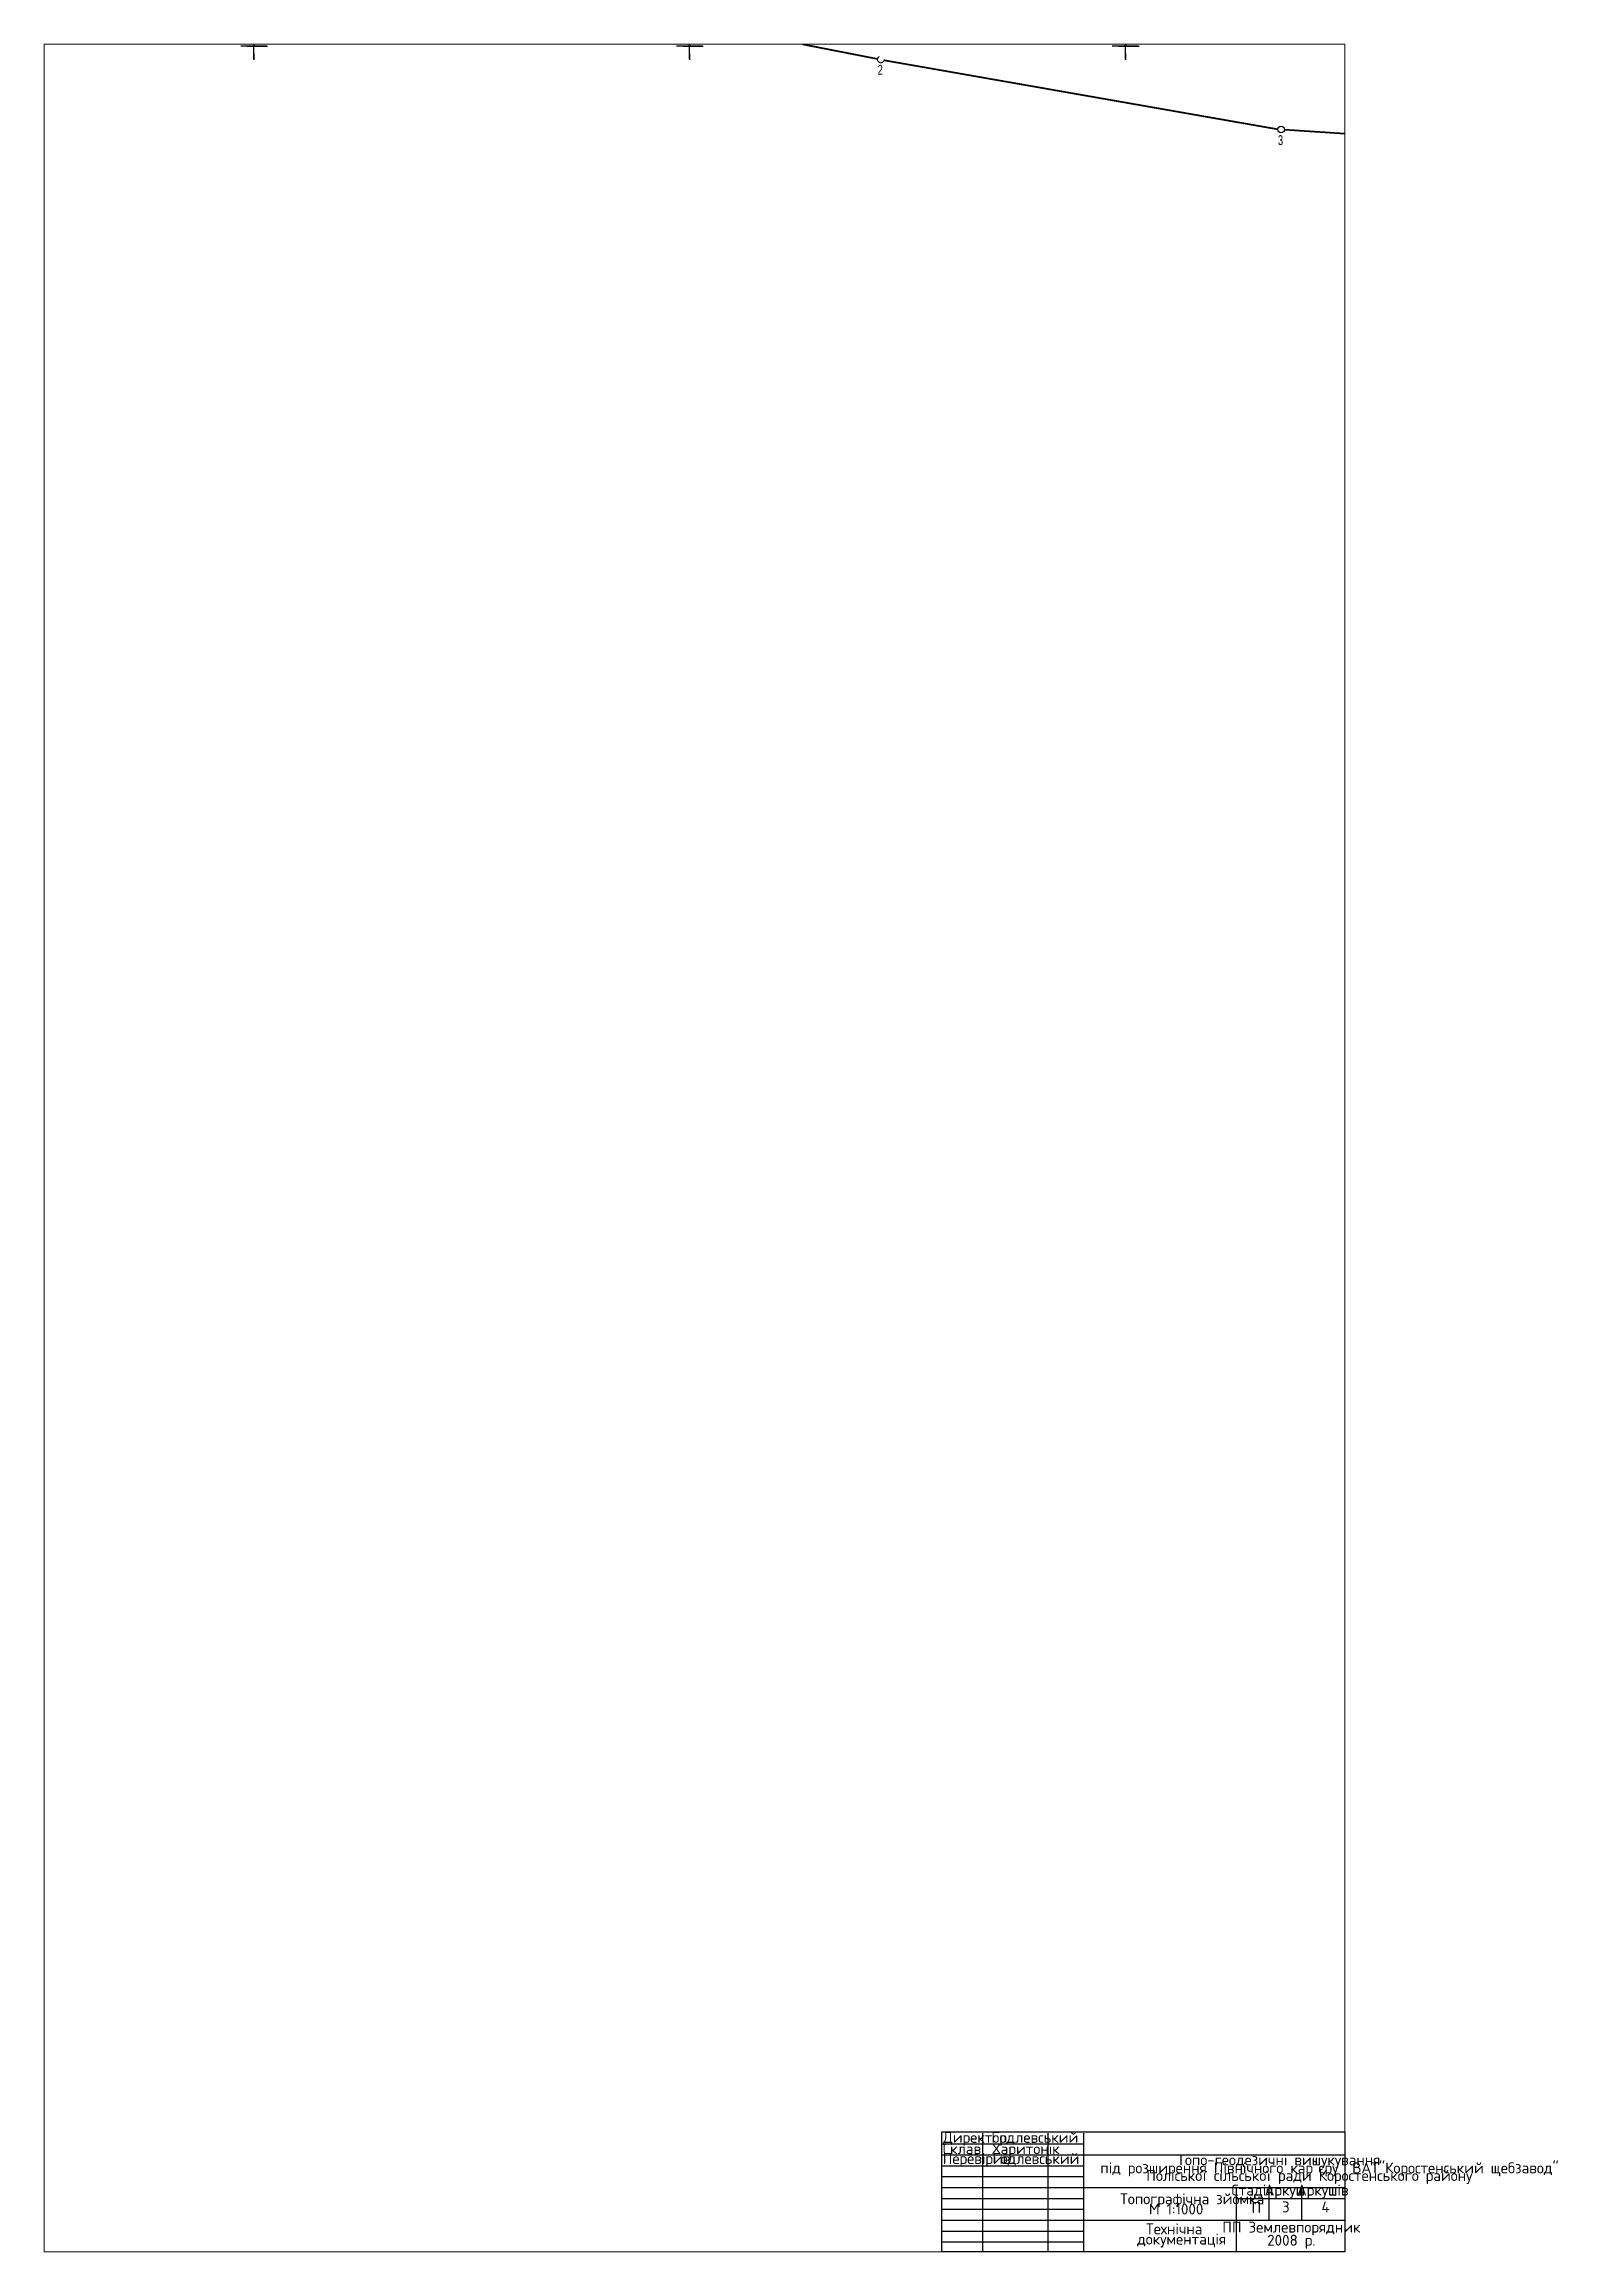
# Paper-space layout 'Layout2' of a CAD drawing. Header units: millimetres. Extents: x 1 to 695, y 2 to 1016.
# The model-space entities are those that its viewports show. They can reach past a viewport. Long polylines and large blocks are cut down to what shows.
import ezdxf
from ezdxf.enums import TextEntityAlignment as Align

# ---------------------------------------------------------------- set-up
doc = ezdxf.new("R2010")
doc.units = ezdxf.units.MM
doc.header["$LTSCALE"] = 2
doc.linetypes.add('HIDDEN2', pattern=[4.7625, 3.175, -1.5875])
for name, color, linetype in [('Гран1', 7, 'Continuous'), ('Гірничий відвід', 7, 'Continuous'), ('ИМЕНА', 7, 'Continuous'), ('кресты', 7, 'Continuous'), ('нвскр.бровка', 7, 'Continuous'), ('РЕЛЬЕФ', 7, 'Continuous')]:
    doc.layers.add(name, color=color, linetype=linetype)
doc.styles.add('Bodex1', font='isocpeur.ttf', dxfattribs={"height": 1.9})
doc.styles.add('grad', font='grad.shx')

msp = doc.modelspace()

# ---------------------------------------------------------------- linework, layer by layer
at = {"layer": 'Гірничий відвід', "color": 7, "linetype": 'Continuous', "lineweight": 40}
for points in [[(3233299.7, 5635230.7), (3233486.3, 5635194.2)], [(3233489.3, 5635193.6), (3233670, 5635161.9)], [(3233890, 5635147.4), (3233673, 5635161.6)]]:
    msp.add_lwpolyline(points, dxfattribs=at)
at = {"layer": 'кресты'}
for p, q in [((3233200, 5635200), (3233194, 5635200)), ((3233200, 5635200.3), (3233200, 5635206.3)), ((3233206, 5635200), (3233200, 5635200)), ((3233200, 5635194), (3233200, 5635200)), ((3233400, 5635200), (3233394, 5635200)), ((3233400, 5635200.3), (3233400, 5635206.3)), ((3233406, 5635200), (3233400, 5635200)), ((3233400, 5635194), (3233400, 5635200)), ((3233600, 5635200), (3233594, 5635200)), ((3233600, 5635200.3), (3233600, 5635206.3)), ((3233606, 5635200), (3233600, 5635200)), ((3233600, 5635194), (3233600, 5635200))]:
    msp.add_line(p, q, dxfattribs=at)
at = {"layer": 'кресты', "color": 7, "linetype": 'Continuous'}
for p, q in [((3233197, 5635200), (3233203, 5635200)), ((3233197, 5635200), (3233203, 5635200)), ((3233197, 5635200), (3233200, 5635200)), ((3233200, 5635197), (3233200, 5635203)), ((3233200, 5635197), (3233200, 5635203)), ((3233200, 5635203), (3233200, 5635200)), ((3233203.3, 5635200), (3233206.3, 5635200)), ((3233397, 5635200), (3233403, 5635200)), ((3233397, 5635200), (3233400, 5635200)), ((3233400, 5635197), (3233400, 5635203)), ((3233400, 5635203), (3233400, 5635200)), ((3233403.3, 5635200), (3233406.3, 5635200)), ((3233597, 5635200), (3233603, 5635200)), ((3233597, 5635200), (3233600, 5635200)), ((3233600, 5635197), (3233600, 5635203)), ((3233600, 5635203), (3233600, 5635200)), ((3233603.3, 5635200), (3233606.3, 5635200)), ((3233200, 5635196.7), (3233200, 5635193.7)), ((3233400, 5635196.7), (3233400, 5635193.7)), ((3233600, 5635196.7), (3233600, 5635193.7))]:
    msp.add_line(p, q, dxfattribs=at)
at = {"layer": 'кресты', "linetype": 'Continuous'}
for p, q in [((3233397, 5635200), (3233403, 5635200)), ((3233400, 5635197), (3233400, 5635203)), ((3233597, 5635200), (3233603, 5635200)), ((3233600, 5635197), (3233600, 5635203))]:
    msp.add_line(p, q, dxfattribs=at)
at = {"layer": 'нвскр.бровка', "color": 7, "linetype": 'HIDDEN2', "lineweight": 20}
msp.add_circle((3233487.8, 5635193.9), 1.51, dxfattribs=at)
at = {"layer": 'нвскр.бровка', "color": 7}
msp.add_circle((3233671.5, 5635161.7), 1.51, dxfattribs=at)

# ---------------------------------------------------------------- texts
at = {"layer": 'ИМЕНА', "color": 0, "style": 'grad', "width": 0.7}
for tag, p in [('2', (3233488.7, 5635186.9)), ('3', (3233672.4, 5635154.6))]:
    msp.add_attdef(tag, text='', height=4.5, dxfattribs=at).set_placement(p, align=Align.RIGHT)

psp = doc.layouts.new('Layout2')

# ---------------------------------------------------------------- linework, layer by layer
at = {"layer": 'Гран1', "color": 7}
psp.add_lwpolyline([(412.5, 57), (597.5, 57), (597.5, 2), (412.5, 2)], close=True, dxfattribs=at)
for points in [[(412.5, 51.5), (477.5, 51.5)], [(431.2, 56.5), (431.2, 2)], [(461.1, 56.5), (461.1, 2)], [(477.5, 56.5), (477.5, 2)], [(412.5, 46.5), (477.5, 46.5)], [(412.5, 41.5), (477.5, 41.5)], [(477.5, 46.5), (597.5, 46.5)], [(412.5, 36.5), (477.5, 36.5)], [(412.5, 31.5), (477.5, 31.5)], [(477.5, 31.5), (597.5, 31.5)], [(547.5, 31.5), (547.5, 2)], [(562.5, 31.5), (562.5, 16.5)], [(577.5, 31.5), (577.5, 16.5)], [(412.5, 26.5), (477.5, 26.5)], [(412.5, 21.5), (477.5, 21.5)], [(547.5, 26.5), (597.5, 26.5)], [(412.5, 16.5), (477.5, 16.5)], [(412.5, 11.5), (477.5, 11.5)], [(477.5, 16.5), (597.5, 16.5)], [(412.5, 6.5), (477.5, 6.5)]]:
    psp.add_lwpolyline(points, dxfattribs=at)

# ---------------------------------------------------------------- texts
at = {"layer": 'Гран1', "color": 7, "style": 'Bodex1'}
for s, p in [('Директор', (413, 52)), ('Склав', (412.9, 46.8)), ('Харитонік', (435.6, 46.8)), ('Годлевський', (435.2, 52)), ('Перевірив', (412.9, 42.3)), ('Годлевський', (435.7, 42.3)), ('під розширення Північного кар`єру  ВАТ"Коростенський щебзавод"', (485.2, 38)), ('Топо-геодезичні вишукування', (520.5, 41.7)), ('Поліської сільської ради Коростенського району', (506.3, 34.5)), ('Топографічна зйомка', (494.3, 23.8)), (' М 1:1000', (504.3, 19.1)), ('П', (554.6, 19.8)), ('3', (568.6, 20.1)), ('4', (586.7, 20.1)), ('документація', (502.1, 5.3)), ('Технічна', (506.2, 10))]:
    psp.add_text(s, height=5, dxfattribs=at).set_placement(p)
for s, p in [('Стадія', (555, 27.8)), ('Аркуш', (569.9, 27.8)), ('Аркушів', (587.3, 27.8)), ('ПП Землевпорядник', (572.9, 10.8)), ('2008 р.', (572.9, 4.8))]:
    psp.add_text(s, height=5, dxfattribs=at).set_placement(p, align=Align.CENTER)

# ---------------------------------------------------------------- viewports
at = {"layer": 'РЕЛЬЕФ', "color": 7, "linetype": 'Continuous'}
psp.add_viewport(center=(299, 508.8), size=(597, 1013.67), view_center_point=(3233402.3, 5634694.1), view_height=1013.67, dxfattribs=at)

doc.saveas('drawing.dxf')
